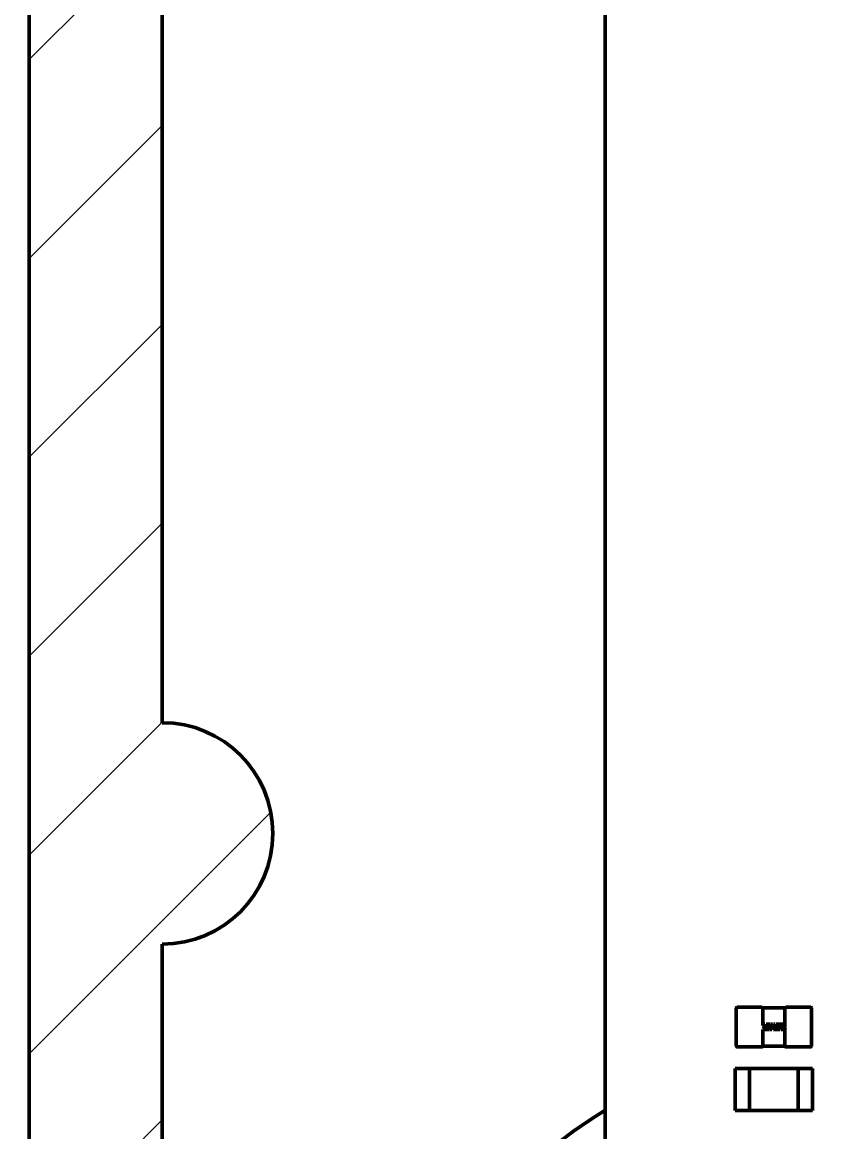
# Model space of a CAD drawing. Header units: millimetres. Extents: x 0 to 841, y 0 to 594.
# Drawn here: x 377.25 to 395.29, y 272.38 to 297.44 of the extents above; entities that cross this region are included whole.
import ezdxf

# ---------------------------------------------------------------- set-up
doc = ezdxf.new("R2010")
doc.units = ezdxf.units.MM
for name, color, linetype, lineweight in [('Dimension (ISO)', 7, 'Continuous', 25), ('Hatch (ISO)', 7, 'Continuous', 18), ('Visible (ISO)', 7, 'Continuous', 50)]:
    doc.layers.add(name, color=color, linetype=linetype, lineweight=lineweight)
doc.styles.add('Note Text (ISO)', font='tahoma.ttf')
doc.dimstyles.new('Default (ISO)', dxfattribs={"dimtxt": 3.5, "dimasz": 2.5, "dimexe": 3.175, "dimexo": 0, "dimgap": 0.762, "dimtad": 1, "dimrnd": 1e-08, "dimtxsty": 'Note Text (ISO)', "dimcen": 0.09, "dimdle": 10, "dimclrd": 256, "dimclre": 256, "dimclrt": 256, "dimadec": 0, "dimazin": 0, "dimtfac": 1.001486, "dimtmove": 0, "dimatfit": 3, "dimfxl": 1, "dimtolj": 1, "dimtzin": 0, "dimlwd": -1, "dimlwe": -1, "dimarcsym": 0})

# ---------------------------------------------------------------- blocks, each defined once
blk = doc.blocks.new('*D15')
at = {"layer": 'Defpoints', "color": 0, "transparency": 16777216}
for p in [(403.259, 321.832), (351.586, 205.621), (382.416, 205.621)]:
    blk.add_point(p, dxfattribs=at)
at = {"layer": 'Dimension (ISO)', "transparency": 16777216}
for p, q in [((403.259, 321.832), (348.411, 321.832)), ((351.586, 319.332), (351.586, 208.121)), ((382.416, 205.621), (348.411, 205.621))]:
    blk.add_line(p, q, dxfattribs=at)
for points in [[(351.169, 319.332), (352.003, 319.332), (351.586, 321.832)], [(351.169, 208.121), (352.003, 208.121), (351.586, 205.621)]]:
    blk.add_solid(points, dxfattribs=at)
at = {"layer": 'Dimension (ISO)', "transparency": 16777216, "insert": (346.381, 257.888), "char_height": 3.5, "attachment_point": 1, "rotation": 90, "style": 'Note Text (ISO)'}
blk.add_mtext('\\A1;116,21', dxfattribs=at)

msp = doc.modelspace()

# ---------------------------------------------------------------- hatches: boundary and pattern name
at = {"layer": 'Hatch (ISO)'}
h = msp.add_hatch(dxfattribs=at)
h.set_pattern_fill('ANSI31', color=256, scale=25.4, style=0)
h.set_pattern_definition([(45, (0, 0), (-2.245064, 2.245064), [])])
edge = h.paths.add_edge_path()
edge.add_ellipse((416.288, 307.621), major_axis=(-9.758, 2.186), ratio=1, start_angle=270, end_angle=282.6294)
edge.add_line((416.288, 317.621), (382.416, 317.621))
edge.add_ellipse((382.416, 312.621), major_axis=(-5, 0), ratio=1, start_angle=270, end_angle=360)
edge.add_line((377.416, 312.621), (377.416, 210.621))
edge.add_ellipse((382.416, 210.621), major_axis=(0, -5), ratio=1, start_angle=270, end_angle=360)
edge.add_line((382.416, 205.621), (416.288, 205.621))
edge.add_ellipse((416.288, 215.621), major_axis=(10, 0), ratio=1, start_angle=270, end_angle=282.6294)
edge.add_ellipse((445.416, 85.621), major_axis=(120.242, 26.942), ratio=1, start_angle=64.74122, end_angle=90, ccw=False)
edge.add_ellipse((474.544, 215.621), major_axis=(9.758, -2.186), ratio=1, start_angle=270, end_angle=282.6294)
edge.add_line((474.544, 205.621), (558.416, 205.621))
edge.add_ellipse((558.416, 210.621), major_axis=(5, 0), ratio=1, start_angle=270, end_angle=360)
edge.add_line((563.416, 210.621), (563.416, 312.621))
edge.add_ellipse((558.416, 312.621), major_axis=(0, 5), ratio=1, start_angle=270, end_angle=360)
edge.add_line((558.416, 317.621), (474.544, 317.621))
edge.add_ellipse((474.544, 307.621), major_axis=(-10, 0), ratio=1, start_angle=270, end_angle=282.6294)
edge.add_ellipse((445.416, 437.621), major_axis=(-120.242, -26.942), ratio=1, start_angle=64.74122, end_angle=90, ccw=False)
edge = h.paths.add_edge_path(flags=0)
edge.add_line((388.916, 208.621), (388.916, 210.621))
edge.add_ellipse((382.416, 210.621), major_axis=(0, 6.5), ratio=1, start_angle=270, end_angle=363.5049)
edge.add_line((382.019, 217.108), (380.416, 217.108))
edge.add_line((380.416, 217.108), (380.416, 221.814))
edge.add_spline(control_points=[(380.416, 221.814), (380.416, 222.421), (380.5, 223.145), (380.692, 224.324), (380.822, 224.956), (381.036, 226.225), (381.109, 226.863), (381.109, 228.037), (381.036, 228.675), (380.822, 229.944), (380.692, 230.576), (380.5, 231.755), (380.416, 232.479), (380.416, 233.086)], knot_values=[1.346639, 1.346639, 1.346639, 1.346639, 1.528836, 1.528836, 1.705012, 1.705012, 1.881187, 1.881187, 2.057362, 2.057362, 2.233538, 2.233538, 2.415734, 2.415734, 2.415734, 2.415734], degree=3, periodic=0)
edge.add_line((380.416, 233.086), (380.416, 241.621))
edge.add_ellipse((380.416, 244.121), major_axis=(2.5, 0), ratio=1, start_angle=270, end_angle=450)
edge.add_line((380.416, 246.621), (380.416, 276.621))
edge.add_ellipse((380.416, 279.121), major_axis=(2.5, 0), ratio=1, start_angle=270, end_angle=450)
edge.add_line((380.416, 281.621), (380.416, 306.121))
edge.add_line((380.416, 306.121), (382.489, 306.121))
edge.add_ellipse((382.416, 312.621), major_axis=(6.5, 0.073), ratio=1, start_angle=270, end_angle=359.355)
edge.add_line((388.916, 312.621), (388.916, 314.621))
edge.add_line((388.916, 314.621), (416.288, 314.621))
edge.add_ellipse((416.288, 307.621), major_axis=(7, 0), ratio=1, start_angle=77.3706, end_angle=90, ccw=False)
edge.add_ellipse((445.416, 437.621), major_axis=(123.169, -27.598), ratio=1, start_angle=270, end_angle=279.22446)
edge.add_ellipse((445.416, 311.397), major_axis=(-0.223, -7.497), ratio=1, start_angle=270, end_angle=453.4049)
edge.add_ellipse((445.416, 437.621), major_axis=(126.001, 7.497), ratio=1, start_angle=270, end_angle=279.22446)
edge.add_ellipse((474.544, 307.621), major_axis=(6.831, 1.531), ratio=1, start_angle=77.3706, end_angle=90, ccw=False)
edge.add_line((474.544, 314.621), (535.916, 314.621))
edge.add_ellipse((538.416, 314.621), major_axis=(0, -2.5), ratio=1, start_angle=270, end_angle=450)
edge.add_line((540.916, 314.621), (551.918, 314.621))
edge.add_line((551.918, 314.621), (551.918, 312.445))
edge.add_ellipse((558.416, 312.621), major_axis=(0.176, -6.498), ratio=1, start_angle=270, end_angle=359.0971)
edge.add_line((558.489, 306.121), (560.416, 306.121))
edge.add_line((560.416, 306.121), (560.416, 217.108))
edge.add_line((560.416, 217.108), (558.813, 217.108))
edge.add_ellipse((558.416, 210.621), major_axis=(-6.488, 0.397), ratio=1, start_angle=270, end_angle=361.9571)
edge.add_line((551.918, 210.796), (551.918, 208.621))
edge.add_line((551.918, 208.621), (540.916, 208.621))
edge.add_ellipse((538.416, 208.621), major_axis=(0, 2.5), ratio=1, start_angle=270, end_angle=450)
edge.add_line((535.916, 208.621), (474.544, 208.621))
edge.add_ellipse((474.544, 215.621), major_axis=(-7, 0), ratio=1, start_angle=77.3706, end_angle=90, ccw=False)
edge.add_ellipse((445.416, 85.621), major_axis=(-123.169, 27.598), ratio=1, start_angle=270, end_angle=279.22446)
edge.add_ellipse((445.416, 211.844), major_axis=(0.223, 7.497), ratio=1, start_angle=270, end_angle=453.4049)
edge.add_ellipse((445.416, 85.621), major_axis=(-126.001, -7.497), ratio=1, start_angle=270, end_angle=279.22446)
edge.add_ellipse((416.288, 215.621), major_axis=(-6.831, -1.531), ratio=1, start_angle=77.3706, end_angle=90, ccw=False)
edge.add_line((416.288, 208.621), (388.916, 208.621))
edge = h.paths.add_edge_path(flags=0)
edge.add_ellipse((557.666, 211.371), major_axis=(0, 2.172), ratio=1, start_angle=0, end_angle=360)
edge = h.paths.add_edge_path(flags=0)
edge.add_ellipse((557.666, 311.871), major_axis=(0, 2.172), ratio=1, start_angle=0, end_angle=360)
edge = h.paths.add_edge_path(flags=0)
edge.add_ellipse((383.166, 311.871), major_axis=(0, 2.172), ratio=1, start_angle=0, end_angle=360)
edge = h.paths.add_edge_path(flags=0)
edge.add_ellipse((383.166, 211.371), major_axis=(0, 2.172), ratio=1, start_angle=0, end_angle=360)
edge = h.paths.add_edge_path(flags=0)
edge.add_ellipse((445.416, 214.344), major_axis=(0, 2), ratio=1, start_angle=0, end_angle=360)
edge = h.paths.add_edge_path(flags=0)
edge.add_ellipse((445.416, 308.897), major_axis=(0, 2), ratio=1, start_angle=0, end_angle=360)

# ---------------------------------------------------------------- linework, layer by layer
at = {"layer": 'Visible (ISO)'}
for p, q in [((377.416, 312.621), (377.416, 210.621)), ((390.416, 230.41), (390.416, 311.621)), ((380.416, 281.621), (380.416, 306.121)), ((380.416, 246.621), (380.416, 276.621)), ((393.379, 274.318), (393.379, 275.181)), ((393.398, 275.2), (393.96, 275.2)), ((393.979, 275.181), (394.479, 275.181)), ((393.979, 275.162), (393.979, 275.181)), ((393.979, 274.783), (393.979, 275.162)), ((394.479, 275.162), (394.479, 275.181)), ((394.479, 274.758), (394.479, 275.162)), ((394.498, 275.2), (395.06, 275.2)), ((395.079, 275.181), (395.079, 274.318)), ((393.988, 274.815), (393.978, 274.781)), ((394.023, 274.815), (393.988, 274.815)), ((393.995, 274.718), (394.023, 274.815)), ((394.058, 274.815), (394.051, 274.792)), ((394.148, 274.815), (394.058, 274.815)), ((394.114, 274.695), (394.148, 274.815)), ((394.163, 274.815), (394.128, 274.695)), ((394.219, 274.815), (394.163, 274.708)), ((394.163, 274.708), (394.194, 274.815)), ((394.194, 274.815), (394.163, 274.815)), ((394.251, 274.815), (394.219, 274.815)), ((394.276, 274.815), (394.245, 274.708)), ((394.245, 274.708), (394.251, 274.815)), ((394.406, 274.815), (394.276, 274.815)), ((394.371, 274.695), (394.406, 274.815)), ((394.456, 274.815), (394.419, 274.815)), ((394.419, 274.815), (394.446, 274.75)), ((394.48, 274.756), (394.456, 274.815)), ((393.978, 274.695), (394.114, 274.695)), ((393.979, 274.337), (393.979, 274.695)), ((394.031, 274.718), (393.995, 274.718)), ((394.086, 274.718), (394.031, 274.718)), ((394.048, 274.763), (394.041, 274.74)), ((394.041, 274.74), (394.093, 274.74)), ((394.099, 274.763), (394.048, 274.763)), ((394.051, 274.792), (394.108, 274.792)), ((394.093, 274.74), (394.086, 274.718)), ((394.108, 274.792), (394.099, 274.763)), ((394.128, 274.695), (394.181, 274.695)), ((394.181, 274.695), (394.224, 274.781)), ((394.224, 274.781), (394.219, 274.695)), ((394.219, 274.695), (394.27, 274.695)), ((394.27, 274.695), (394.298, 274.792)), ((394.289, 274.718), (394.282, 274.695)), ((394.282, 274.695), (394.371, 274.695)), ((394.344, 274.718), (394.289, 274.718)), ((394.298, 274.792), (394.365, 274.792)), ((394.305, 274.763), (394.299, 274.74)), ((394.299, 274.74), (394.35, 274.74)), ((394.357, 274.763), (394.305, 274.763)), ((394.35, 274.74), (394.344, 274.718)), ((394.365, 274.792), (394.357, 274.763)), ((394.446, 274.75), (394.39, 274.695)), ((394.39, 274.695), (394.43, 274.695)), ((394.43, 274.695), (394.48, 274.745)), ((394.48, 274.742), (394.466, 274.695)), ((394.466, 274.695), (394.48, 274.695)), ((394.479, 274.74), (394.479, 274.744)), ((394.479, 274.337), (394.479, 274.695)), ((393.979, 274.318), (393.979, 274.337)), ((394.479, 274.318), (393.979, 274.318)), ((394.479, 274.318), (394.479, 274.337)), ((393.96, 274.3), (393.398, 274.3)), ((395.06, 274.3), (394.498, 274.3)), ((393.355, 272.864), (393.355, 273.813)), ((393.355, 273.813), (393.679, 273.813)), ((393.679, 273.813), (393.679, 272.864)), ((393.68, 272.864), (393.68, 273.813)), ((393.68, 273.813), (394.779, 273.813)), ((394.779, 273.813), (394.779, 272.864)), ((394.78, 272.864), (394.78, 273.813)), ((394.78, 273.813), (395.104, 273.813)), ((395.104, 273.813), (395.104, 272.864)), ((393.679, 272.864), (393.355, 272.864)), ((394.779, 272.864), (393.68, 272.864)), ((395.104, 272.864), (394.78, 272.864))]:
    msp.add_line(p, q, dxfattribs=at)
for centre, radius, start, end in [((380.416, 279.121), 2.5, 270, 90), ((393.398, 275.181), 0.0187, 90, 180), ((393.96, 275.181), 0.0187, 0, 90), ((394.498, 275.181), 0.0187, 90, 180), ((395.06, 275.181), 0.0187, 0, 90), ((393.398, 274.318), 0.0187, 180, 270), ((393.96, 274.318), 0.0187, 270, 0), ((394.498, 274.318), 0.0187, 180, 270), ((395.06, 274.318), 0.0187, 270, 0), ((397.416, 261.621), 13.25, 121.8908, 238.1092)]:
    msp.add_arc(centre, radius, start, end, dxfattribs=at)

# ---------------------------------------------------------------- dimensions: what is measured, and where the dimension line sits
at = {"layer": 'Dimension (ISO)'}
dim = msp.add_linear_dim(base=(351.586, 205.621), p1=(403.259, 321.832), p2=(382.416, 205.621), angle=270, dimstyle='Default (ISO)', override={"dimgap": 0.762, "dimdec": 2, "dimtol": 0, "dimlim": 0, "dimtp": 0, "dimtm": 0, "dimtdec": 2, "dimtofl": 0, "dimatfit": 1}, dxfattribs=at)
dim.commit()
dim.dimension.update_dxf_attribs({"geometry": '*D15', "text_midpoint": (351.586, 264.726), "dimtype": 160})

doc.saveas('drawing.dxf')
